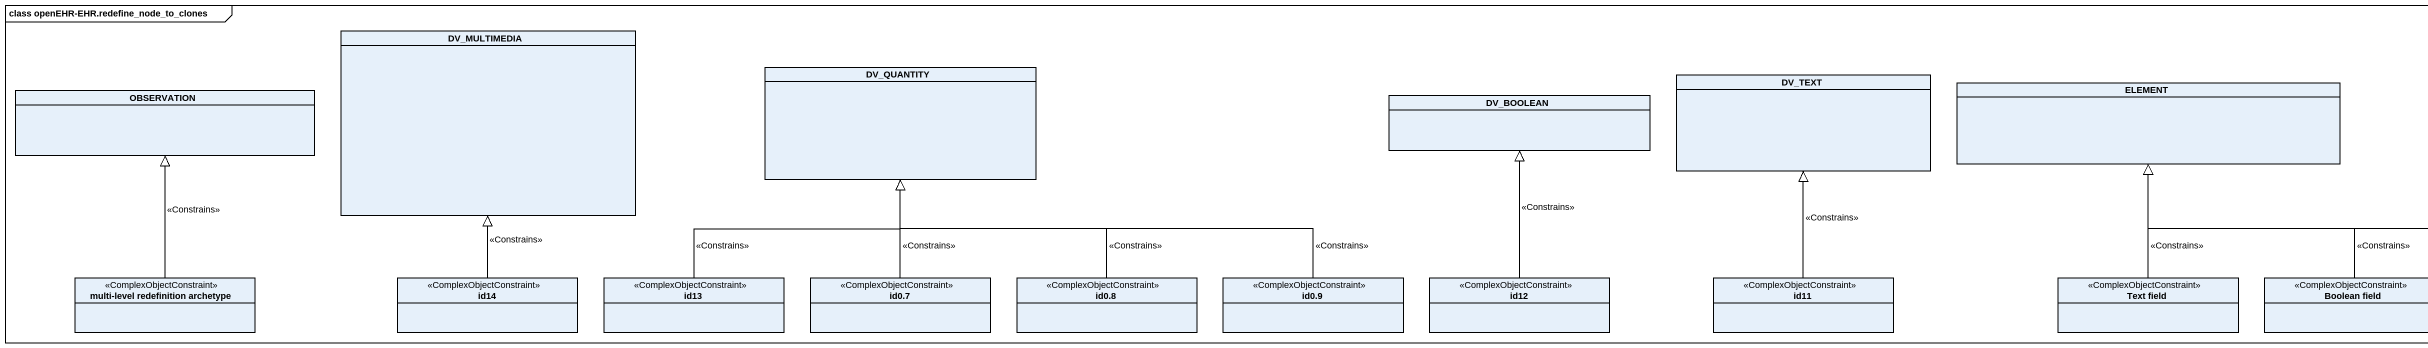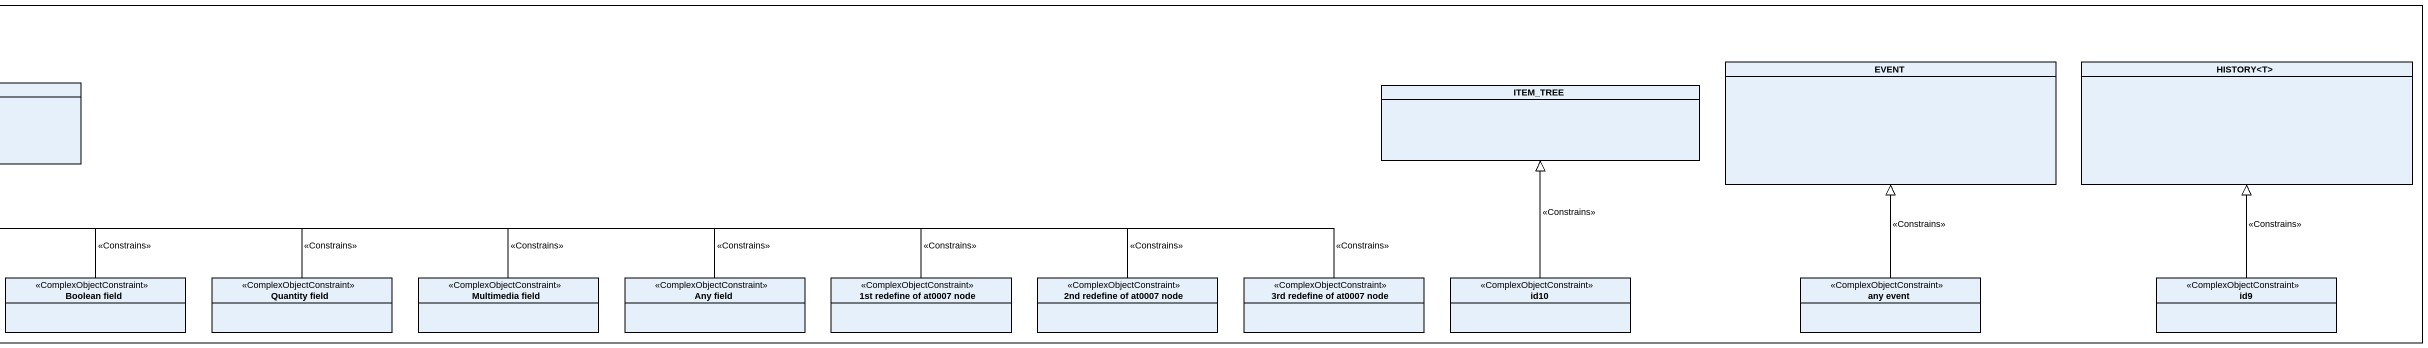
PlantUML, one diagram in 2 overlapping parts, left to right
@startuml
mainframe class openEHR-EHR.redefine_node_to_clones
hide circle
hide empty members
class DV_MULTIMEDIA
class DV_QUANTITY
class DV_TEXT
class EVENT
class "HISTORY<T>" as HISTORY_T
class OBSERVATION
class DV_BOOLEAN
class ELEMENT
class ITEM_TREE
class "multi-level redefinition archetype" as multi_level_redefinition <<ComplexObjectConstraint>>
class id14 <<ComplexObjectConstraint>>
class id13 <<ComplexObjectConstraint>>
class "id0.7" as id0_7 <<ComplexObjectConstraint>>
class "id0.8" as id0_8 <<ComplexObjectConstraint>>
class "id0.9" as id0_9 <<ComplexObjectConstraint>>
class id12 <<ComplexObjectConstraint>>
class id11 <<ComplexObjectConstraint>>
class "Text field" as Text_field <<ComplexObjectConstraint>>
class "Boolean field" as Boolean_field <<ComplexObjectConstraint>>
class "Quantity field" as Quantity_field <<ComplexObjectConstraint>>
class "Multimedia field" as Multimedia_field <<ComplexObjectConstraint>>
class "Any field" as Any_field <<ComplexObjectConstraint>>
class "1st redefine of at0007 node" as c1st_redefine_of_at0007_node <<ComplexObjectConstraint>>
class "2nd redefine of at0007 node" as c2nd_redefine_of_at0007_node <<ComplexObjectConstraint>>
class "3rd redefine of at0007 node" as c3rd_redefine_of_at0007_node <<ComplexObjectConstraint>>
class id10 <<ComplexObjectConstraint>>
class "any event" as any_event <<ComplexObjectConstraint>>
class id9 <<ComplexObjectConstraint>>
multi_level_redefinition -up-|> OBSERVATION : <<Constrains>>
id14 -up-|> DV_MULTIMEDIA : <<Constrains>>
id13 -up-|> DV_QUANTITY : <<Constrains>>
id0_7 -up-|> DV_QUANTITY : <<Constrains>>
id0_8 -up-|> DV_QUANTITY : <<Constrains>>
id0_9 -left-|> DV_QUANTITY : <<Constrains>>
id12 -up-|> DV_BOOLEAN : <<Constrains>>
id11 -up-|> DV_TEXT : <<Constrains>>
Text_field -up-|> ELEMENT : <<Constrains>>
Boolean_field -up-|> ELEMENT : <<Constrains>>
Quantity_field -left-|> ELEMENT : <<Constrains>>
Multimedia_field -left-|> ELEMENT : <<Constrains>>
Any_field -left-|> ELEMENT : <<Constrains>>
c1st_redefine_of_at0007_node -left-|> ELEMENT : <<Constrains>>
c2nd_redefine_of_at0007_node -left-|> ELEMENT : <<Constrains>>
c3rd_redefine_of_at0007_node -left-|> ELEMENT : <<Constrains>>
id10 -up-|> ITEM_TREE : <<Constrains>>
any_event -up-|> EVENT : <<Constrains>>
id9 -up-|> HISTORY_T : <<Constrains>>
@enduml
